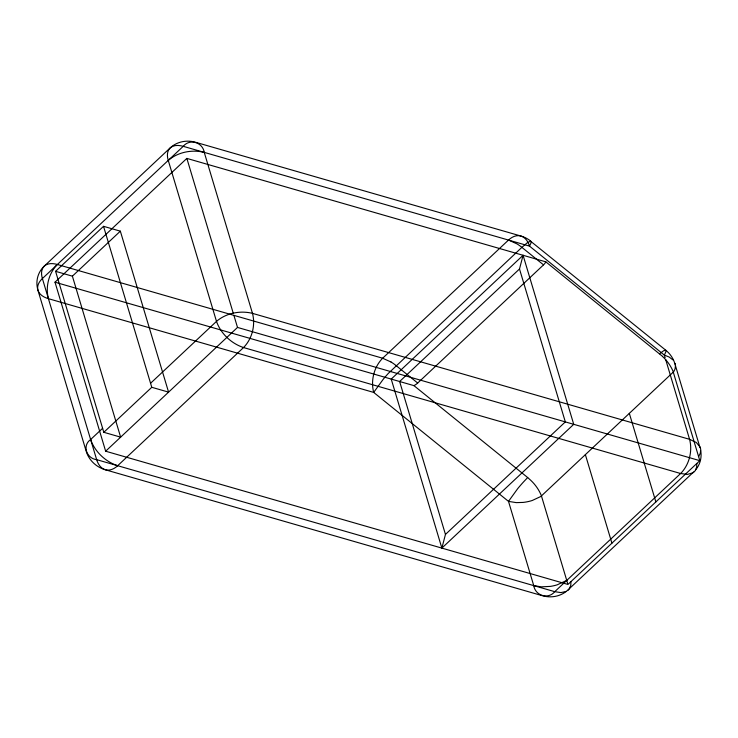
<?xml version="1.0" encoding="UTF-8"?>
<svg xmlns="http://www.w3.org/2000/svg" width="738" height="738" viewBox="0 0 738 738"><rect width="100%" height="100%" fill="white"/><g stroke="black" fill="none" stroke-linecap="round" stroke-linejoin="round"><path stroke-width="1.11" d="M441.868 548.103L445.457 534.432L399.627 381.5L519.497 268.973L523.076 255.293L391.223 379.083L441.868 548.103L573.73 424.322L523.076 255.293M673.36 372.395L675.021 369.092L675.482 365.661A9.188 8.533 25.1 0 0 675.049 363.428M698.609 456.628L700.261 453.335L700.722 449.903A9.17 8.515 25.1 0 0 700.011 446.942L696.34 442.523L689.578 439.322L252.488 313.364C240.21 310.292 226.169 313.06 216.492 321.371L150.561 383.271M672.844 359.84L669.071 356.989L664.338 355.079L529.515 246.123C528.251 241.778 525.438 237.35 520.862 236.012L195.598 142.277A26.836 24.935 25.1 0 0 170.146 147.941C166.797 151.124 166.982 156.308 168.255 160.395L216.492 321.371C220.745 333.622 231.289 343.511 243.54 347.552L680.63 473.51L687.336 474.423L692.991 472.763M541.581 496.157A43.487 40.405 25.1 0 0 530.631 480.189L527.679 477.551L523.491 481.969A199.869 185.699 25.1 0 0 517.698 488.648L508.5 501.379L533.749 585.612C535.225 595.649 548.242 599.726 554.764 591.673L680.63 473.51C689.274 464.774 692.696 451.167 689.578 439.322L665.713 359.674M102.619 428.28L90.626 439.534C81.826 445.651 86.697 458.566 96.66 459.654L554.764 591.673L560.908 592.596L566.277 591.415M170.146 147.941L44.28 266.104C40.941 269.287 41.125 274.462 42.389 278.558L96.66 459.654C97.933 463.999 100.746 468.427 105.313 469.765L542.402 595.723A26.836 24.935 25.1 0 0 567.854 590.059L693.72 471.896M57.084 264.757L42.389 278.558C39.225 281.427 36.632 285.901 37.952 290.274L86.189 451.25A26.836 24.935 25.1 0 0 105.313 469.765C109.805 471.065 114.464 468.787 117.674 465.715L243.54 347.552C252.184 338.816 255.606 325.209 252.488 313.364L204.251 152.388C202.756 142.36 189.758 138.292 183.236 146.327L57.37 264.49C48.726 273.226 45.304 286.833 48.422 298.678L373.686 392.413L508.5 501.379L516.277 502.624L523.067 502.421A46.918 43.597 25.1 0 0 532.19 500.512L541.507 496.176L567.956 584.441L699.818 460.66L673.277 372.118L541.424 495.899M55.581 271.326L72.389 276.169L120.635 437.145L103.818 432.302L55.581 271.326L103.532 226.317L120.34 231.16L168.578 392.136L151.77 387.293L103.532 226.317M567.098 584.192L105.654 451.213L54.999 282.193L186.852 158.402L545.806 261.842L662.53 356.371M72.389 276.169L120.34 231.16M103.818 432.302L151.77 387.293M105.654 451.213L237.507 327.432L698.96 460.411M530.327 240.763A26.836 24.935 25.1 0 0 520.862 236.012C516.369 234.712 511.711 236.99 508.5 240.062L382.644 358.225C373.991 366.961 370.568 380.568 373.686 392.413L383.262 379.221A200.505 186.29 25.1 0 1 388.308 373.41L521.877 247.359L527.089 242.922L530.521 241.151L665.805 350.246L665.833 351.925L664.338 355.079L665.122 357.699M54.999 282.193L413.944 385.633A19.372 17.998 25.1 0 0 417.69 383.04L543.537 264.868L521.877 247.359A42.869 39.834 25.1 0 0 516.932 243.863L508.5 240.062M445.457 534.432L565.326 421.896L519.497 268.973M168.255 160.395C177.923 152.074 191.972 149.316 204.251 152.388M659.541 353.77L663.6 350.771L665.805 350.246M170.478 147.646C174.039 144.759 179.085 145.137 183.236 146.327L529.515 246.123L531.019 242.968L530.991 241.28M566.747 580.419L557.172 584.837A47.029 43.699 25.1 0 1 550.317 586.396L541.295 586.848L533.749 585.612M48.422 298.678C44.059 297.423 39.4 294.868 37.952 290.274A26.836 24.935 25.1 0 1 44.28 266.104C47.813 262.903 53.099 263.254 57.37 264.49L382.644 358.225L391.066 362.026M117.674 465.715C105.423 461.674 94.879 451.776 90.626 439.534M417.671 383.022L396.011 365.513A42.869 39.834 25.1 0 0 391.066 362.026M413.944 385.633L527.679 477.551M700.048 447.726L674.809 363.483A26.836 24.935 25.1 0 0 666.617 350.919M629.33 413.381L655.861 501.914M585.372 454.645L611.913 543.177M186.852 158.402L233.245 313.198M233.891 315.357L237.507 327.432M696.82 463.473L696.635 467.191L695.362 470.383A9.188 8.533 25.1 0 1 693.895 472.08M570.954 581.627L570.769 585.345L569.496 588.546A9.188 8.533 25.1 0 1 568.039 590.234M545.834 261.861A11.66 10.83 25.1 0 1 543.519 264.85M700.731 450.614A26.836 24.935 25.1 0 1 695.713 469.783M662.466 356.426A42.287 39.289 25.1 0 1 673.49 372.349"/></g></svg>
